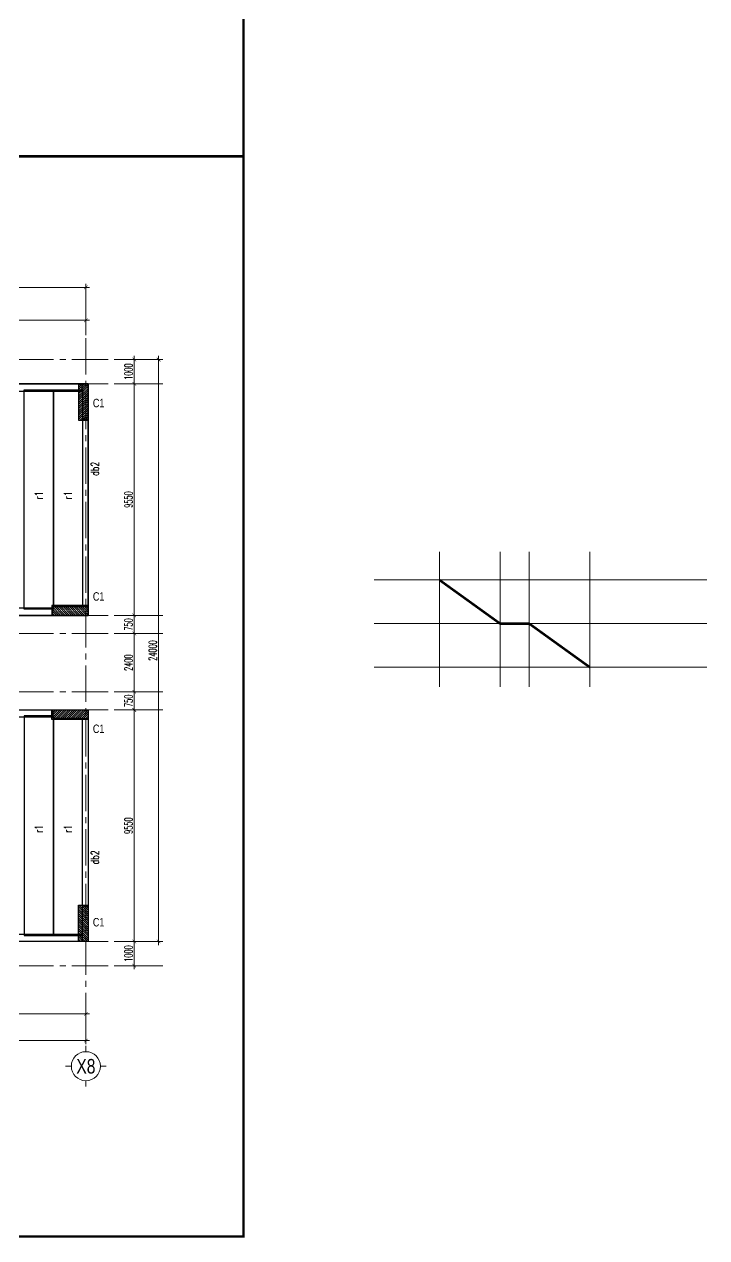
# Model space of a CAD drawing. Header units: inches. Extents: x 702521 to 902657, y -347283 to -213533.
# Drawn here: x 777989 to 806128, y -347283 to -297235 of the extents above; entities that cross this region are included whole.
import ezdxf
from ezdxf.enums import TextEntityAlignment as Align

# ---------------------------------------------------------------- set-up
doc = ezdxf.new("R2010")
doc.units = ezdxf.units.IN
doc.header["$LTSCALE"] = 5
doc.header["$MEASUREMENT"] = 0
doc.linetypes.add('CENTER', pattern=[2, 1.25, -0.25, 0.25, -0.25])
doc.linetypes.add('CENTER2', pattern=[1.125, 0.75, -0.125, 0.125, -0.125])
doc.layers.get('Defpoints').update_dxf_attribs({"color": 121})
for name, color, linetype, lineweight in [('00-Axes', 9, 'CENTER', 15), ('00-Text', 4, 'Continuous', 20), ('00-XM.Axes', 8, 'CENTER', 15), ('00-XM.Dim', 8, 'Continuous', 15), ('01-Columns', 2, 'Continuous', 25), ('01-Columns-Text', 7, 'Continuous', 20), ('02-Beams', 94, 'Continuous', 25), ('02-Beams-Text', 7, 'Continuous', 20), ('03-Precast', 6, 'Continuous', 25), ('03-Slabs', 5, 'Continuous', 25), ('03-Slabs-Text', 7, 'Continuous', 20)]:
    doc.layers.add(name, color=color, linetype=linetype, lineweight=lineweight)
doc.styles.add('TDH-CCC-TANG 3-15 S$0$Nam Cong PTS', font='vn_vni.shx', dxfattribs={"width": 0.8})
doc.styles.add('VNAVANTH', font='VHAVAN.TTF')
doc.styles.add('vnsimli 0.7', font='vnsimli.shx', dxfattribs={"width": 0.6})
doc.dimstyles.new('XMT 1-1-150', dxfattribs={"dimscale": 150, "dimtxt": 2.2, "dimasz": 1, "dimexe": 1, "dimexo": 0, "dimgap": 0.5, "dimtad": 1, "dimdec": 0, "dimzin": 0, "dimdsep": 46, "dimtxsty": 'vnsimli 0.7', "dimblk": 'ARCHTICK', "dimcen": 1.5, "dimdle": 1, "dimclrd": 8, "dimclre": 8, "dimclrt": 115, "dimadec": 0, "dimazin": 0, "dimtfac": 1, "dimtdec": 0, "dimtofl": 0, "dimtmove": 0, "dimatfit": 3, "dimfxl": 0.18, "dimtolj": 1, "dimtzin": 0, "dimarcsym": 0})

# ---------------------------------------------------------------- blocks, each defined once
blk = doc.blocks.new('_ArchTick')
at = {"color": 0, "linetype": 'ByBlock', "const_width": 0.15}
blk.add_lwpolyline([(-0.5, -0.5), (0.5, 0.5)], dxfattribs=at)
blk = doc.blocks.new('*D113')
at = {"layer": '00-XM.Dim', "color": 8, "lineweight": -2, "ltscale": 2, "transparency": 16777216}
for p, q in [((773029, -337350), (773029, -338200)), ((780529, -337350), (780529, -338200)), ((772879, -338050), (780679, -338050))]:
    blk.add_line(p, q, dxfattribs=at)
at = {"layer": 'Defpoints', "color": 0, "ltscale": 2, "transparency": 16777216}
for p in [(773029, -337350), (780529, -337350), (780529, -338050)]:
    blk.add_point(p, dxfattribs=at)
at = {"layer": '00-XM.Dim', "color": 8, "lineweight": -2, "ltscale": 2, "transparency": 16777216, "xscale": 150, "yscale": 150, "zscale": 150, "rotation": 180}
blk.add_blockref('_ArchTick', (773029, -338050), dxfattribs=at)
at = {"layer": '00-XM.Dim', "color": 8, "lineweight": -2, "ltscale": 2, "transparency": 16777216, "xscale": 150, "yscale": 150, "zscale": 150}
blk.add_blockref('_ArchTick', (780529, -338050), dxfattribs=at)
at = {"layer": '00-XM.Dim', "color": 115, "ltscale": 2, "transparency": 16777216, "insert": (776779, -337810), "char_height": 330, "attachment_point": 5, "style": 'vnsimli 0.7'}
blk.add_mtext('\\A1;7500', dxfattribs=at)
blk = doc.blocks.new('*D114')
at = {"layer": '00-XM.Dim', "color": 8, "lineweight": -2, "ltscale": 2, "transparency": 16777216}
for p, q in [((731529, -338659), (731529, -339300)), ((780529, -338659), (780529, -339300)), ((731379, -339150), (780679, -339150))]:
    blk.add_line(p, q, dxfattribs=at)
at = {"layer": 'Defpoints', "color": 0, "ltscale": 2, "transparency": 16777216}
for p in [(731529, -338659), (780529, -338659), (780529, -339150)]:
    blk.add_point(p, dxfattribs=at)
at = {"layer": '00-XM.Dim', "color": 8, "lineweight": -2, "ltscale": 2, "transparency": 16777216, "xscale": 150, "yscale": 150, "zscale": 150, "rotation": 180}
blk.add_blockref('_ArchTick', (731529, -339150), dxfattribs=at)
at = {"layer": '00-XM.Dim', "color": 8, "lineweight": -2, "ltscale": 2, "transparency": 16777216, "xscale": 150, "yscale": 150, "zscale": 150}
blk.add_blockref('_ArchTick', (780529, -339150), dxfattribs=at)
at = {"layer": '00-XM.Dim', "color": 115, "ltscale": 2, "transparency": 16777216, "insert": (756029, -338910), "char_height": 330, "attachment_point": 5, "style": 'vnsimli 0.7'}
blk.add_mtext('\\A1;49000', dxfattribs=at)
blk = doc.blocks.new('*D129')
at = {"layer": '00-XM.Dim', "color": 8, "lineweight": -2, "ltscale": 2, "transparency": 16777216}
for p, q in [((773029, -310226), (773029, -309295)), ((780529, -310061), (780529, -309295)), ((772879, -309445), (780679, -309445))]:
    blk.add_line(p, q, dxfattribs=at)
at = {"layer": 'Defpoints', "color": 0, "ltscale": 2, "transparency": 16777216}
for p in [(780529, -309445), (773029, -310226), (780529, -310061)]:
    blk.add_point(p, dxfattribs=at)
at = {"layer": '00-XM.Dim', "color": 8, "lineweight": -2, "ltscale": 2, "transparency": 16777216, "xscale": 150, "yscale": 150, "zscale": 150, "rotation": 180}
blk.add_blockref('_ArchTick', (773029, -309445), dxfattribs=at)
at = {"layer": '00-XM.Dim', "color": 8, "lineweight": -2, "ltscale": 2, "transparency": 16777216, "xscale": 150, "yscale": 150, "zscale": 150}
blk.add_blockref('_ArchTick', (780529, -309445), dxfattribs=at)
at = {"layer": '00-XM.Dim', "color": 115, "ltscale": 2, "transparency": 16777216, "insert": (776779, -309205), "char_height": 330, "attachment_point": 5, "style": 'vnsimli 0.7'}
blk.add_mtext('\\A1;7500', dxfattribs=at)
blk = doc.blocks.new('*D130')
at = {"layer": '00-XM.Dim', "color": 8, "lineweight": -2, "ltscale": 2, "transparency": 16777216}
for p, q in [((731379, -308085), (780679, -308085)), ((731529, -309057), (731529, -307935)), ((780529, -309057), (780529, -307935))]:
    blk.add_line(p, q, dxfattribs=at)
at = {"layer": 'Defpoints', "color": 0, "ltscale": 2, "transparency": 16777216}
for p in [(780529, -308085), (731529, -309057), (780529, -309057)]:
    blk.add_point(p, dxfattribs=at)
at = {"layer": '00-XM.Dim', "color": 8, "lineweight": -2, "ltscale": 2, "transparency": 16777216, "xscale": 150, "yscale": 150, "zscale": 150, "rotation": 180}
blk.add_blockref('_ArchTick', (731529, -308085), dxfattribs=at)
at = {"layer": '00-XM.Dim', "color": 8, "lineweight": -2, "ltscale": 2, "transparency": 16777216, "xscale": 150, "yscale": 150, "zscale": 150}
blk.add_blockref('_ArchTick', (780529, -308085), dxfattribs=at)
at = {"layer": '00-XM.Dim', "color": 115, "ltscale": 2, "transparency": 16777216, "insert": (756029, -307845), "char_height": 330, "attachment_point": 5, "style": 'vnsimli 0.7'}
blk.add_mtext('\\A1;49000', dxfattribs=at)
blk = doc.blocks.new('*D131')
at = {"layer": '00-XM.Dim', "color": 8, "lineweight": -2, "ltscale": 2, "transparency": 16777216}
for p, q in [((781824, -335063), (782674, -335063)), ((782524, -336213), (782524, -334913)), ((781824, -336063), (782674, -336063))]:
    blk.add_line(p, q, dxfattribs=at)
at = {"layer": 'Defpoints', "color": 0, "ltscale": 2, "transparency": 16777216}
for p in [(781824, -335063), (782524, -335063), (781824, -336063)]:
    blk.add_point(p, dxfattribs=at)
at = {"layer": '00-XM.Dim', "color": 8, "lineweight": -2, "ltscale": 2, "transparency": 16777216, "xscale": 150, "yscale": 150, "zscale": 150}
for p, rotation in [((782524, -335063), 90), ((782524, -336063), 270)]:
    blk.add_blockref('_ArchTick', p, dxfattribs=dict(at, rotation=rotation))
at = {"layer": '00-XM.Dim', "color": 115, "ltscale": 2, "transparency": 16777216, "insert": (782284, -335563), "char_height": 330, "attachment_point": 5, "rotation": 90, "style": 'vnsimli 0.7'}
blk.add_mtext('\\A1;1000', dxfattribs=at)
blk = doc.blocks.new('*D132')
at = {"layer": '00-XM.Dim', "color": 8, "lineweight": -2, "ltscale": 2, "transparency": 16777216}
for p, q in [((781824, -325513), (782674, -325513)), ((782524, -335213), (782524, -325363)), ((781824, -335063), (782674, -335063))]:
    blk.add_line(p, q, dxfattribs=at)
at = {"layer": 'Defpoints', "color": 0, "ltscale": 2, "transparency": 16777216}
for p in [(781824, -325513), (782524, -325513), (781824, -335063)]:
    blk.add_point(p, dxfattribs=at)
at = {"layer": '00-XM.Dim', "color": 8, "lineweight": -2, "ltscale": 2, "transparency": 16777216, "xscale": 150, "yscale": 150, "zscale": 150}
for p, rotation in [((782524, -325513), 90), ((782524, -335063), 270)]:
    blk.add_blockref('_ArchTick', p, dxfattribs=dict(at, rotation=rotation))
at = {"layer": '00-XM.Dim', "color": 115, "ltscale": 2, "transparency": 16777216, "insert": (782284, -330288), "char_height": 330, "attachment_point": 5, "rotation": 90, "style": 'vnsimli 0.7'}
blk.add_mtext('\\A1;9550', dxfattribs=at)
blk = doc.blocks.new('*D133')
at = {"layer": '00-XM.Dim', "color": 8, "lineweight": -2, "ltscale": 2, "transparency": 16777216}
for p, q in [((781824, -324763), (782674, -324763)), ((782524, -325663), (782524, -324613)), ((781824, -325513), (782674, -325513))]:
    blk.add_line(p, q, dxfattribs=at)
at = {"layer": 'Defpoints', "color": 0, "ltscale": 2, "transparency": 16777216}
for p in [(781824, -324763), (782524, -324763), (781824, -325513)]:
    blk.add_point(p, dxfattribs=at)
at = {"layer": '00-XM.Dim', "color": 8, "lineweight": -2, "ltscale": 2, "transparency": 16777216, "xscale": 150, "yscale": 150, "zscale": 150}
for p, rotation in [((782524, -324763), 90), ((782524, -325513), 270)]:
    blk.add_blockref('_ArchTick', p, dxfattribs=dict(at, rotation=rotation))
at = {"layer": '00-XM.Dim', "color": 115, "ltscale": 2, "transparency": 16777216, "insert": (782284, -325138), "char_height": 330, "attachment_point": 5, "rotation": 90, "style": 'vnsimli 0.7'}
blk.add_mtext('\\A1;750', dxfattribs=at)
blk = doc.blocks.new('*D134')
at = {"layer": '00-XM.Dim', "color": 8, "lineweight": -2, "ltscale": 2, "transparency": 16777216}
for p, q in [((782524, -324913), (782524, -322213)), ((781824, -322363), (782674, -322363)), ((781824, -324763), (782674, -324763))]:
    blk.add_line(p, q, dxfattribs=at)
at = {"layer": 'Defpoints', "color": 0, "ltscale": 2, "transparency": 16777216}
for p in [(781824, -322363), (782524, -322363), (781824, -324763)]:
    blk.add_point(p, dxfattribs=at)
at = {"layer": '00-XM.Dim', "color": 8, "lineweight": -2, "ltscale": 2, "transparency": 16777216, "xscale": 150, "yscale": 150, "zscale": 150}
for p, rotation in [((782524, -322363), 90), ((782524, -324763), 270)]:
    blk.add_blockref('_ArchTick', p, dxfattribs=dict(at, rotation=rotation))
at = {"layer": '00-XM.Dim', "color": 115, "ltscale": 2, "transparency": 16777216, "insert": (782284, -323563), "char_height": 330, "attachment_point": 5, "rotation": 90, "style": 'vnsimli 0.7'}
blk.add_mtext('\\A1;2400', dxfattribs=at)
blk = doc.blocks.new('*D135')
at = {"layer": '00-XM.Dim', "color": 8, "lineweight": -2, "ltscale": 2, "transparency": 16777216}
for p, q in [((781824, -321613), (782674, -321613)), ((782524, -322513), (782524, -321463)), ((781824, -322363), (782674, -322363))]:
    blk.add_line(p, q, dxfattribs=at)
at = {"layer": 'Defpoints', "color": 0, "ltscale": 2, "transparency": 16777216}
for p in [(781824, -321613), (782524, -321613), (781824, -322363)]:
    blk.add_point(p, dxfattribs=at)
at = {"layer": '00-XM.Dim', "color": 8, "lineweight": -2, "ltscale": 2, "transparency": 16777216, "xscale": 150, "yscale": 150, "zscale": 150}
for p, rotation in [((782524, -321613), 90), ((782524, -322363), 270)]:
    blk.add_blockref('_ArchTick', p, dxfattribs=dict(at, rotation=rotation))
at = {"layer": '00-XM.Dim', "color": 115, "ltscale": 2, "transparency": 16777216, "insert": (782284, -321988), "char_height": 330, "attachment_point": 5, "rotation": 90, "style": 'vnsimli 0.7'}
blk.add_mtext('\\A1;750', dxfattribs=at)
blk = doc.blocks.new('*D136')
at = {"layer": '00-XM.Dim', "color": 8, "lineweight": -2, "ltscale": 2, "transparency": 16777216}
for p, q in [((781824, -312063), (782674, -312063)), ((782524, -321763), (782524, -311913)), ((781824, -321613), (782674, -321613))]:
    blk.add_line(p, q, dxfattribs=at)
at = {"layer": 'Defpoints', "color": 0, "ltscale": 2, "transparency": 16777216}
for p in [(781824, -312063), (782524, -312063), (781824, -321613)]:
    blk.add_point(p, dxfattribs=at)
at = {"layer": '00-XM.Dim', "color": 8, "lineweight": -2, "ltscale": 2, "transparency": 16777216, "xscale": 150, "yscale": 150, "zscale": 150}
for p, rotation in [((782524, -312063), 90), ((782524, -321613), 270)]:
    blk.add_blockref('_ArchTick', p, dxfattribs=dict(at, rotation=rotation))
at = {"layer": '00-XM.Dim', "color": 115, "ltscale": 2, "transparency": 16777216, "insert": (782284, -316838), "char_height": 330, "attachment_point": 5, "rotation": 90, "style": 'vnsimli 0.7'}
blk.add_mtext('\\A1;9550', dxfattribs=at)
blk = doc.blocks.new('*D137')
at = {"layer": '00-XM.Dim', "color": 8, "lineweight": -2, "ltscale": 2, "transparency": 16777216}
for p, q in [((781824, -311063), (782674, -311063)), ((782524, -312213), (782524, -310913)), ((781824, -312063), (782674, -312063))]:
    blk.add_line(p, q, dxfattribs=at)
at = {"layer": 'Defpoints', "color": 0, "ltscale": 2, "transparency": 16777216}
for p in [(781824, -311063), (782524, -311063), (781824, -312063)]:
    blk.add_point(p, dxfattribs=at)
at = {"layer": '00-XM.Dim', "color": 8, "lineweight": -2, "ltscale": 2, "transparency": 16777216, "xscale": 150, "yscale": 150, "zscale": 150}
for p, rotation in [((782524, -311063), 90), ((782524, -312063), 270)]:
    blk.add_blockref('_ArchTick', p, dxfattribs=dict(at, rotation=rotation))
at = {"layer": '00-XM.Dim', "color": 115, "ltscale": 2, "transparency": 16777216, "insert": (782284, -311563), "char_height": 330, "attachment_point": 5, "rotation": 90, "style": 'vnsimli 0.7'}
blk.add_mtext('\\A1;1000', dxfattribs=at)
blk = doc.blocks.new('*D138')
at = {"layer": '00-XM.Dim', "color": 8, "lineweight": -2, "ltscale": 2, "transparency": 16777216}
for p, q in [((783700, -311063), (783374, -311063)), ((783524, -335213), (783524, -310913)), ((783700, -335063), (783374, -335063))]:
    blk.add_line(p, q, dxfattribs=at)
at = {"layer": 'Defpoints', "color": 0, "ltscale": 2, "transparency": 16777216}
for p in [(783524, -311063), (783700, -311063), (783700, -335063)]:
    blk.add_point(p, dxfattribs=at)
at = {"layer": '00-XM.Dim', "color": 8, "lineweight": -2, "ltscale": 2, "transparency": 16777216, "xscale": 150, "yscale": 150, "zscale": 150}
for p, rotation in [((783524, -311063), 90), ((783524, -335063), 270)]:
    blk.add_blockref('_ArchTick', p, dxfattribs=dict(at, rotation=rotation))
at = {"layer": '00-XM.Dim', "color": 115, "ltscale": 2, "transparency": 16777216, "insert": (783284, -323063), "char_height": 330, "attachment_point": 5, "rotation": 90, "style": 'vnsimli 0.7'}
blk.add_mtext('\\A1;24000', dxfattribs=at)
blk = doc.blocks.new('TDH-CCC-TANG 3-15 S$0$KH')
for p, q in [((0, 700), (0, 500)), ((-500, 0), (-700, 0)), ((700, 0), (500, 0)), ((0, -500), (0, -700))]:
    blk.add_line(p, q)
at = {"extrusion": (0, 0, -1)}
blk.add_ellipse((0, 0), major_axis=(-500, 0), ratio=1, start_param=-0.000041, end_param=6.283144, dxfattribs=at)
at = {"color": 1, "style": 'TDH-CCC-TANG 3-15 S$0$Nam Cong PTS', "width": 0.8}
blk.add_attdef('TRUC', text='', height=250, dxfattribs=at).set_placement((0, 0), align=Align.MIDDLE_CENTER)
blk = doc.blocks.new('V1a')
at = {"layer": '01-Columns'}
h = blk.add_hatch(dxfattribs=at)
h.set_pattern_fill('ANSI31', color=252, scale=500, style=0)
h.set_pattern_definition([(45, (-6000, -14700), (-44.19417, 44.19417), [])])
h.paths.add_polyline_path([(400, 0), (400, 1500), (0, 1500), (0, 0)])
blk.add_lwpolyline([(400, 0), (400, 1500), (0, 1500), (0, 0)], close=True, dxfattribs=at)
blk = doc.blocks.new('MB 2-5')
at = {"layer": '00-Axes', "linetype": 'CENTER2', "ltscale": 400}
for p, q in [((49000, 27128.2), (49000, -4307)), ((52171.2, 24000), (-3270.6, 24000)), ((52171.2, 23000), (-3270.6, 23000)), ((52171.2, 13450), (-3270.6, 13450)), ((52171.2, 12700), (-3270.6, 12700)), ((52171.2, 10300), (-3270.6, 10300)), ((52171.2, 9550), (-3270.6, 9550)), ((52171.2, 0), (-3270.6, 0)), ((52171.2, -1000), (-3270.6, -1000))]:
    blk.add_line(p, q, dxfattribs=at)
at = {"layer": '00-Text'}
ref = blk.add_blockref('TDH-CCC-TANG 3-15 S$0$KH', (49000, -5147), dxfattribs=dict(at, xscale=1.2, yscale=1.2, zscale=1.2))
ref.add_attrib('TRUC', 'X8', dxfattribs={"layer": '0', "color": 1, "height": 600, "style": 'TDH-CCC-TANG 3-15 S$0$Nam Cong PTS', "width": 0.8}).set_placement((49000, -5147), align=Align.MIDDLE_CENTER)
at = {"layer": '01-Columns'}
for p, rotation in [((49100, 23000), 180), ((49100, 13450), 90)]:
    blk.add_blockref('V1a', p, dxfattribs=dict(at, rotation=rotation))
at = {"layer": '01-Columns', "xscale": -1, "rotation": 90}
blk.add_blockref('V1a', (49100, 9550), dxfattribs=at)
at = {"layer": '01-Columns', "xscale": -1}
blk.add_blockref('V1a', (49100, 0), dxfattribs=at)
at = {"layer": '00-XM.Dim', "ltscale": 2}
for base, p1, p2, picture, middle in [((49000, 26978.2), (0, 26006.1), (49000, 26006.1), '*D130', (24500, 27218.2)), ((49000, 25618.4), (41500, 24837.2), (49000, 25001.9), '*D129', (45250, 25858.4)), ((49000, -2987), (41500, -2287), (49000, -2287), '*D113', (45250, -2747)), ((49000, -4087.4), (0, -3596.4), (49000, -3596.4), '*D114', (24500, -3847.4))]:
    dim = blk.add_linear_dim(base=base, p1=p1, p2=p2, dimstyle='XMT 1-1-150', dxfattribs=at)
    dim.commit()
    dim.dimension.update_dxf_attribs({"geometry": picture, "text_midpoint": middle, "insert": (-731528.6, 335063.1)})
for base, p1, p2, picture, middle in [((50995.4, 24000), (50295.4, 23000), (50295.4, 24000), '*D137', (50755.4, 23500)), ((51995.2, 24000), (52171.2, 0), (52171.2, 24000), '*D138', (51755.2, 12000)), ((50995.4, 23000), (50295.4, 13450), (50295.4, 23000), '*D136', (50755.4, 18225)), ((50995.4, 13450), (50295.4, 12700), (50295.4, 13450), '*D135', (50755.4, 13075)), ((50995.4, 12700), (50295.4, 10300), (50295.4, 12700), '*D134', (50755.4, 11500)), ((50995.4, 10300), (50295.4, 9550), (50295.4, 10300), '*D133', (50755.4, 9925)), ((50995.4, 9550), (50295.4, 0), (50295.4, 9550), '*D132', (50755.4, 4775)), ((50995.4, 0), (50295.4, -1000), (50295.4, 0), '*D131', (50755.4, -500))]:
    dim = blk.add_linear_dim(base=base, p1=p1, p2=p2, angle=90, dimstyle='XMT 1-1-150', dxfattribs=at)
    dim.commit()
    dim.dimension.update_dxf_attribs({"geometry": picture, "text_midpoint": middle, "insert": (-731528.6, 335063.1)})

msp = doc.modelspace()

# ---------------------------------------------------------------- linework, layer by layer
at = {"ltscale": 2, "const_width": 100}
for points in [[(724030, -258133), (787030, -258133), (787030, -302683), (724030, -302683)], [(724030, -302683), (787030, -302683), (787030, -347233), (724030, -347233)]]:
    msp.add_lwpolyline(points, close=True, dxfattribs=at)
at = {"layer": '01-Columns-Text', "ltscale": 2}
for points in [[(795108, -318994), (795108, -324568)], [(797608, -318994), (797608, -324568)], [(798808, -318994), (798808, -324568)], [(801308, -318994), (801308, -324568)], [(792415, -320155), (806128, -320155)], [(792415, -321955), (806128, -321955)], [(792415, -323755), (806128, -323755)]]:
    msp.add_lwpolyline(points, dxfattribs=at)
at = {"layer": '01-Columns-Text', "color": 1, "ltscale": 2, "const_width": 100}
msp.add_lwpolyline([(795108, -320155), (797608, -321955), (798808, -321955), (801308, -323755)], dxfattribs=at)
at = {"layer": '02-Beams'}
for points in [[(774089, -312063), (774089, -312363), (780369, -312363), (780369, -312063)], [(780389, -321253), (780629, -321253), (780629, -313523), (780389, -313523)], [(780389, -325873), (780629, -325873), (780629, -333603), (780389, -333603)], [(774089, -335063), (774089, -334763), (780369, -334763), (780369, -335063)]]:
    msp.add_lwpolyline(points, close=True, dxfattribs=at)
at = {"layer": '02-Beams', "elevation": 0}
for points in [[(774089, -321313), (774089, -321613), (779169, -321613), (779169, -321313)], [(774089, -325813), (774089, -325513), (779169, -325513), (779169, -325813)]]:
    msp.add_lwpolyline(points, close=True, dxfattribs=at)
at = {"layer": '03-Precast'}
for points in [[(779187, -321363), (777991, -321363), (777991, -312313), (779187, -312313), (779187, -321363)], [(780387, -321263), (779191, -321263), (779191, -312313), (780387, -312313), (780387, -321263)], [(779187, -325763), (777991, -325763), (777991, -334813), (779187, -334813), (779187, -325763)], [(780387, -325863), (779191, -325863), (779191, -334813), (780387, -334813), (780387, -325863)]]:
    msp.add_lwpolyline(points, dxfattribs=at)
at = {"layer": '03-Slabs', "ltscale": 2}
msp.add_lwpolyline([(731429, -335063), (731429, -325513), (734829, -325513), (734829, -325493), (734829, -321613), (731429, -321613), (731429, -312063), (743631, -312063), (743631, -311063), (768426, -311063), (768426, -312063), (780629, -312063), (780629, -321613), (777229, -321613), (777229, -321633), (777229, -325513), (780629, -325513), (780629, -335063), (768426, -335063), (768426, -336063), (743631, -336063), (743631, -335063), (731429, -335063)], dxfattribs=at)

# ---------------------------------------------------------------- block references
at = {"layer": '00-XM.Axes'}
msp.add_blockref('MB 2-5', (731529, -335063), dxfattribs=at)

# ---------------------------------------------------------------- texts
at = {"layer": '01-Columns-Text', "color": 2, "ltscale": 0.015, "style": 'VNAVANTH', "width": 0.8}
for p in [(780816, -313032), (780816, -321009), (780816, -326467), (780816, -334444)]:
    msp.add_text('C1', height=350, dxfattribs=at).set_placement(p)
at = {"layer": '02-Beams-Text', "color": 2, "ltscale": 0.015, "style": 'vnsimli 0.7', "width": 0.7}
for p in [(781068, -315858), (781068, -331884)]:
    msp.add_text('db2', height=330, rotation=90, dxfattribs=at).set_placement(p)
at = {"layer": '03-Slabs-Text', "ltscale": 0.015, "style": 'vnsimli 0.7', "width": 0.7}
for p in [(778754, -316829), (779954, -316829), (778754, -330583), (779954, -330583)]:
    msp.add_text('r1', height=330, rotation=90, dxfattribs=at).set_placement(p)

doc.saveas('drawing.dxf')
